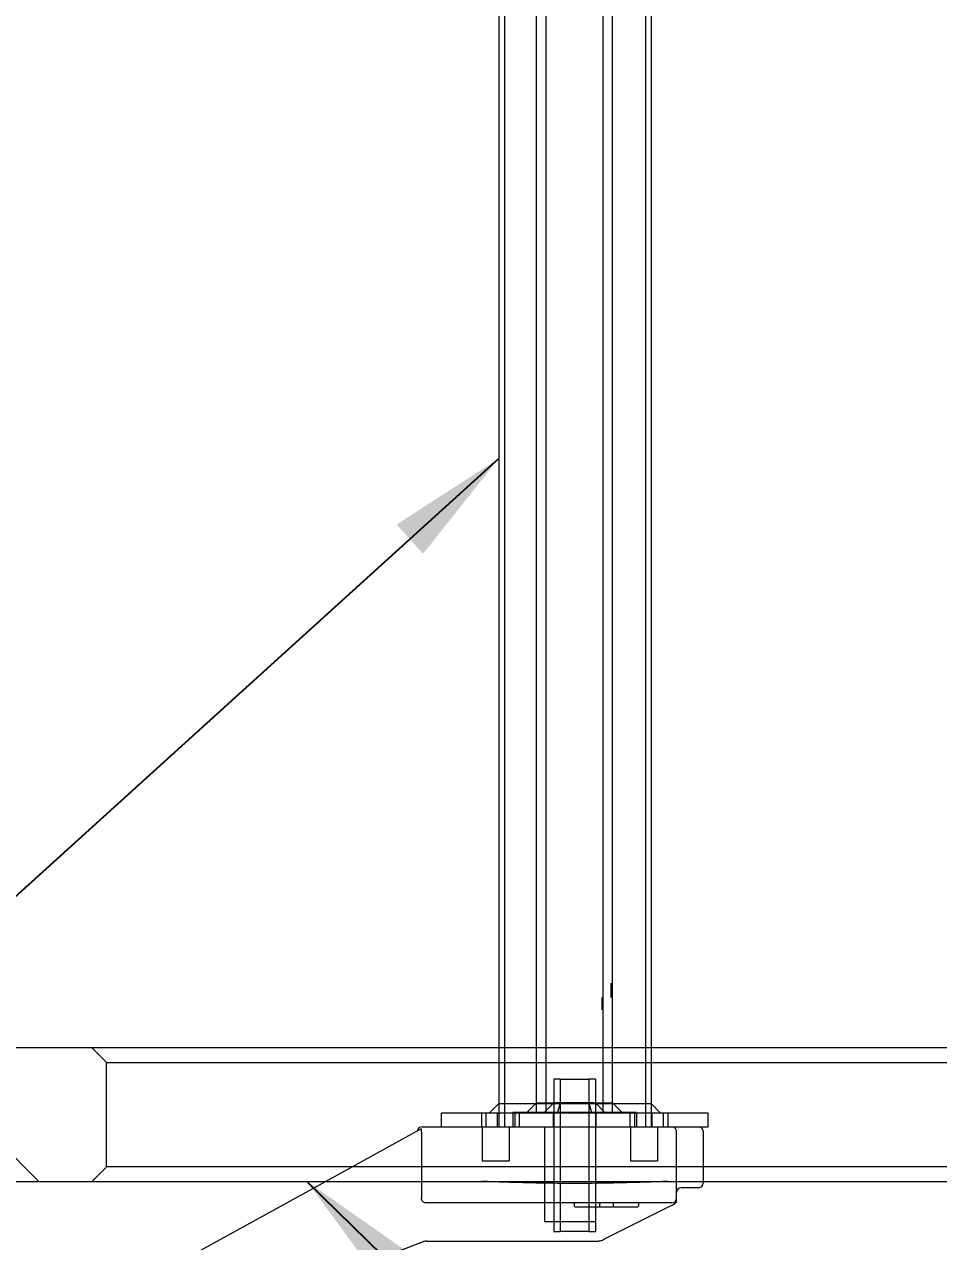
# Model space of a CAD drawing. Header units: inches. Extents: x 20 to 536, y 8 to 344.
# Drawn here: x 250.23 to 262.23, y 218.31 to 234.28 of the extents above; entities that cross this region are included whole.
import ezdxf

# ---------------------------------------------------------------- set-up
doc = ezdxf.new("R2010")
doc.units = ezdxf.units.IN
doc.header["$LTSCALE"] = 16
doc.header["$MEASUREMENT"] = 0
doc.linetypes.add('DASHED', pattern=[0.2067, 0.1654, -0.0413])
for name, color, linetype, lineweight in [('Dimension (ANSI)', 7, 'Continuous', 25), ('Hatch', 7, 'Continuous', 18), ('Hidden', 7, 'DASHED', 18), ('Symbol', 7, 'Continuous', 25), ('Visible', 7, 'Continuous', 18)]:
    doc.layers.add(name, color=color, linetype=linetype, lineweight=lineweight)
doc.styles.add('Standard D-E', font='arial.ttf')
doc.dimstyles.new('Default D-E$7', dxfattribs={"dimscale": 16, "dimtxt": 0.15, "dimasz": 0.098425, "dimexe": 0.125, "dimexo": 0.0625, "dimgap": 0.031496, "dimtad": 0, "dimtih": 1, "dimtoh": 1, "dimrnd": 1e-08, "dimzin": 4, "dimdsep": 46, "dimtxsty": 'Standard D-E', "dimcen": 0.09, "dimdle": 0.393701, "dimclrd": 256, "dimclre": 256, "dimclrt": 256, "dimadec": 0, "dimazin": 1, "dimtfac": 1, "dimtofl": 0, "dimtmove": 0, "dimatfit": 3, "dimfxl": 1, "dimtolj": 1, "dimtzin": 4, "dimlwd": -1, "dimlwe": -1, "dimarcsym": 0})
doc.dimstyles.new('in [mm] D-E NeptuneBenson', dxfattribs={"dimscale": 16, "dimtxt": 0.15, "dimasz": 0.098425, "dimexe": 0.125, "dimexo": 0.063, "dimgap": 0.031496, "dimtad": 0, "dimtih": 1, "dimtoh": 1, "dimdec": 4, "dimrnd": 1e-08, "dimzin": 3, "dimdsep": 46, "dimlunit": 5, "dimtxsty": 'Standard D-E', "dimcen": 0.09, "dimdle": 0.393701, "dimclrd": 256, "dimclre": 256, "dimclrt": 256, "dimadec": 1, "dimazin": 1, "dimtfac": 1, "dimtofl": 0, "dimtmove": 0, "dimatfit": 3, "dimfxl": 1, "dimfrac": 1, "dimtolj": 1, "dimtzin": 4, "dimlwd": -1, "dimlwe": -1, "dimarcsym": 0})

# ---------------------------------------------------------------- blocks, each defined once
blk = doc.blocks.new('*D30')
at = {"layer": 'Defpoints', "color": 0, "transparency": 16777216}
for p in [(277.001, 271.967), (204.27, 255.334), (232.175, 227.428)]:
    blk.add_point(p, dxfattribs=at)
at = {"layer": 'Dimension (ANSI)', "transparency": 16777216}
for p, q in [((276.289, 272.68), (247.538, 301.431)), ((247.838, 298.903), (233.398, 284.463)), ((205.383, 256.448), (219.823, 270.888)), ((231.462, 228.141), (202.855, 256.748))]:
    blk.add_line(p, q, dxfattribs=at)
for points in [[(247.653, 299.089), (248.024, 298.717), (248.952, 300.017)], [(205.197, 256.633), (205.569, 256.262), (204.27, 255.334)]]:
    blk.add_solid(points, dxfattribs=at)
at = {"layer": 'Dimension (ANSI)', "transparency": 16777216, "char_height": 2.4, "attachment_point": 5, "rotation": 45, "style": 'Standard D-E'}
for s, insert in [('\\A1; 63{\\H1x;\\S3#16;} in', (224.506, 279.78)), ('\\A1;[1605.0 mm]', (228.055, 276.231))]:
    blk.add_mtext(s, dxfattribs=dict(at, insert=insert))

msp = doc.modelspace()

# ---------------------------------------------------------------- hatches: boundary and pattern name
at = {"layer": 'Hatch'}
h = msp.add_hatch(dxfattribs=at)
h.set_pattern_fill('ANSI31', color=256, scale=16, angle=90.0002, style=0)
edge = h.paths.add_edge_path()
edge.add_line((251.311177, 220.66194), (251.121116, 220.85194))
edge.add_line((251.121116, 220.85194), (248.150494, 220.85194))
edge.add_line((248.150494, 220.85194), (247.960467, 220.66194))
edge.add_line((247.960467, 220.66194), (247.960467, 219.10194))
edge.add_line((247.960467, 219.10194), (249.277675, 219.10194))
edge.add_line((249.277675, 219.10194), (249.277675, 220.60194))
edge.add_spline(control_points=[(249.277675, 220.60194), (249.584165, 220.765785), (249.890656, 220.60194)], knot_values=[0, 0, 0, 1.658524968, 1.658524968, 1.658524968], weights=[1, 2.190342221, 1], degree=2, periodic=0)
edge.add_line((249.890656, 220.60194), (249.890656, 219.10194))
edge.add_line((249.890656, 219.10194), (251.121116, 219.10194))
edge.add_line((251.121116, 219.10194), (251.311177, 219.29194))
edge.add_line((251.311177, 219.29194), (251.311177, 220.66194))

# ---------------------------------------------------------------- linework, layer by layer
at = {"layer": 'Hidden', "linetype": 'Continuous', "lineweight": 18}
for p, q in [((256.459165, 239.819066), (256.459165, 219.819066)), ((256.533865, 239.819066), (256.533865, 219.819066)), ((258.384465, 239.819066), (258.384465, 219.819066)), ((258.459165, 239.819066), (258.459165, 219.819066)), ((256.954756, 220.006066), (256.954756, 239.631566)), ((257.079756, 220.006066), (257.079756, 239.631566)), ((257.829756, 220.006066), (257.829756, 239.631566)), ((257.954756, 220.006066), (257.954756, 239.631566)), ((257.182256, 220.443566), (257.182256, 218.443566)), ((257.26686, 220.443566), (257.182256, 220.443566)), ((257.26686, 220.443566), (257.26686, 218.443566)), ((257.26686, 220.443566), (257.642651, 220.443566)), ((257.642651, 220.443566), (257.642651, 218.443566)), ((257.727256, 220.443566), (257.642651, 220.443566)), ((257.727256, 220.443566), (257.727256, 219.819066)), ((256.459165, 220.123366), (256.334165, 219.998366)), ((256.459165, 220.123366), (258.187247, 220.123366)), ((256.459165, 220.123366), (256.459165, 219.998366)), ((256.954756, 220.131066), (256.829756, 220.006066)), ((256.954756, 220.006066), (256.954756, 220.131066)), ((256.954756, 220.131066), (257.204756, 220.131066)), ((257.182256, 220.131066), (257.057256, 220.006066)), ((257.182256, 220.131066), (257.182256, 220.006066)), ((257.704756, 220.131066), (257.204756, 220.131066)), ((257.26686, 220.131066), (257.231306, 220.006066)), ((257.26686, 220.131066), (257.26686, 220.006066)), ((257.642651, 220.131066), (257.642651, 220.006066)), ((257.642651, 220.131066), (257.678206, 220.006066)), ((257.704756, 220.131066), (257.954756, 220.131066)), ((257.727256, 220.131066), (257.727256, 220.006066)), ((257.727256, 220.131066), (257.852256, 220.006066)), ((257.954756, 220.006066), (257.954756, 220.131066)), ((257.954756, 220.131066), (258.079756, 220.006066)), ((258.187247, 220.123366), (258.459165, 220.123366)), ((258.459165, 220.123366), (258.459165, 219.998366)), ((258.459165, 220.123366), (258.584165, 219.998366)), ((259.209165, 219.998366), (255.709165, 219.998366)), ((255.709165, 219.819066), (255.709165, 219.998366)), ((256.235663, 219.819066), (256.235663, 219.998366)), ((256.294438, 219.819066), (256.294438, 219.998366)), ((256.444165, 219.819066), (256.444165, 219.998366)), ((258.267256, 220.006066), (256.642256, 220.006066)), ((256.642256, 220.006066), (256.642256, 219.818566)), ((256.673163, 219.819066), (256.673163, 219.998366)), ((256.731938, 219.819066), (256.731938, 219.998366)), ((257.174756, 220.006066), (257.174756, 219.818566)), ((257.734756, 220.006066), (257.734756, 219.818566)), ((258.186392, 219.819066), (258.186392, 219.998366)), ((258.245168, 219.819066), (258.245168, 219.998366)), ((258.267256, 220.006066), (258.267256, 219.818566)), ((258.474165, 219.819066), (258.474165, 219.998366)), ((258.623892, 219.819066), (258.623892, 219.998366)), ((258.682668, 219.819066), (258.682668, 219.998366)), ((259.209165, 219.819066), (259.209165, 219.998366)), ((255.439894, 219.789978), (254.189517, 219.10194)), ((255.452756, 219.819066), (258.711956, 219.819066)), ((256.241363, 219.819066), (256.241363, 219.369066)), ((256.595363, 219.819066), (256.595363, 219.369066)), ((256.642256, 219.818566), (258.267256, 219.818566)), ((257.058256, 219.819066), (257.058256, 218.569066)), ((257.727256, 219.819066), (257.727256, 218.569066)), ((258.190149, 219.819066), (258.190149, 219.369066)), ((258.544149, 219.819066), (258.544149, 219.369066)), ((258.711956, 219.819066), (258.732756, 219.819066)), ((258.732756, 219.819066), (259.209165, 219.819066)), ((258.792756, 219.10194), (258.792756, 219.759066)), ((259.142756, 219.759066), (259.142756, 219.10194)), ((255.444038, 219.723774), (255.444038, 219.10194)), ((256.241363, 219.369066), (256.595363, 219.369066)), ((258.190149, 219.369066), (258.544149, 219.369066)), ((257.785096, 218.779066), (257.785096, 218.809066)), ((258.766267, 218.805822), (258.766265, 218.805821)), ((257.727256, 218.569066), (257.058256, 218.569066)), ((257.727256, 218.569066), (257.727256, 218.443566)), ((257.182256, 218.443566), (257.26686, 218.443566)), ((257.642651, 218.443566), (257.26686, 218.443566)), ((257.642651, 218.443566), (257.727256, 218.443566))]:
    msp.add_line(p, q, dxfattribs=at)
for centre, radius, start, end in [((255.452756, 219.759066), 0.06, 90, 175.1309829), ((258.732756, 219.759066), 0.06, 0, 90), ((259.082756, 219.759066), 0.06, 0, 90), ((257.795096, 218.809066), 0.01, 90, 180), ((257.775096, 218.779066), 0.01, 270, 0)]:
    msp.add_arc(centre, radius, start, end, dxfattribs=at)
for points, knots in [([(255.439894, 219.789978), (255.440674, 219.790413), (255.441235, 219.790526), (255.442311, 219.790289), (255.442568, 219.789515), (255.442613, 219.786023), (255.441939, 219.782246), (255.44112, 219.772475), (255.440989, 219.766152), (255.441936, 219.759066)], [-2.5228002493, -2.5228002493, -2.5228002493, -2.5228002493, -2.493582986, -2.493582986, -2.4433706275, -2.4433706275, -2.3553185183, -2.3553185183, -2.2602426924, -2.2602426924, -2.2602426924, -2.2602426924]), ([(255.441936, 219.759066), (255.442368, 219.755831), (255.44274, 219.75237), (255.443724, 219.740694), (255.444038, 219.731921), (255.444038, 219.723774)], [0.40630894374, 0.40630894374, 0.40630894374, 0.40630894374, 0.43386006597, 0.43386006597, 0.49593751125, 0.49593751125, 0.49593751125, 0.49593751125])]:
    msp.add_open_spline(points, degree=3, knots=knots, dxfattribs=at)
at = {"layer": 'Visible', "linetype": 'Continuous', "lineweight": 18}
for p, q in [((257.935236, 221.51194), (257.935236, 221.69994)), ((257.817736, 221.35194), (257.817736, 221.51194)), ((251.121116, 220.85194), (248.150494, 220.85194)), ((263.797214, 220.85194), (251.121116, 220.85194)), ((251.311177, 219.29194), (251.311177, 220.66194)), ((251.311177, 220.66194), (263.607154, 220.66194)), ((263.607154, 219.29194), (251.311177, 219.29194)), ((249.890656, 219.10194), (251.121116, 219.10194)), ((254.189517, 219.10194), (250.795897, 217.234551)), ((251.121116, 219.10194), (263.797214, 219.10194)), ((255.444038, 219.10194), (255.444038, 218.879066)), ((258.792756, 218.879066), (258.792756, 219.10194)), ((259.082756, 219.019066), (258.852756, 219.019066)), ((259.142756, 219.10194), (259.142756, 219.079066)), ((258.711956, 218.819066), (255.505668, 218.819066)), ((257.451099, 218.809066), (257.451099, 218.779066)), ((257.960307, 218.809066), (257.960307, 218.779066)), ((258.294303, 218.809066), (258.294303, 218.779066)), ((258.732756, 218.819066), (258.711956, 218.819066)), ((258.735242, 218.790309), (258.75496, 218.800168)), ((258.75496, 218.800168), (258.766265, 218.805821)), ((258.792756, 218.847269), (258.792756, 218.879066)), ((257.461099, 218.769066), (257.611373, 218.769066)), ((257.611373, 218.769066), (257.624198, 218.769066)), ((257.624198, 218.769066), (257.963132, 218.769066)), ((257.849556, 218.347466), (258.721202, 218.783289)), ((257.963132, 218.769066), (257.970307, 218.769066)), ((257.970307, 218.769066), (258.284303, 218.769066)), ((258.721202, 218.783289), (258.735242, 218.790309)), ((255.515759, 218.319066), (257.763247, 218.319066)), ((257.819149, 218.332262), (257.849556, 218.347466)), ((250.789252, 216.527255), (255.47126, 218.310877))]:
    msp.add_line(p, q, dxfattribs=at)
for centre, radius, start, end in [((257.459165, 246.82694), 27.5, 289.17052, 132.0080448), ((257.459165, 246.82694), 27.19, 287.1930056, 133.1606513), ((258.852756, 218.959066), 0.06, 90, 180), ((259.082756, 219.079066), 0.06, 270, 0), ((257.441099, 218.809066), 0.01, 0, 90), ((257.950307, 218.809066), 0.01, 0, 90), ((258.304303, 218.809066), 0.01, 90, 180), ((258.732756, 218.879066), 0.06, 270, 0), ((257.461099, 218.779066), 0.01, 180, 270), ((257.970307, 218.779066), 0.01, 180, 270), ((258.284303, 218.779066), 0.01, 270, 0), ((255.515759, 218.194066), 0.125, 90, 110.854458), ((257.763247, 218.444066), 0.125, 270, 296.5650512)]:
    msp.add_arc(centre, radius, start, end, dxfattribs=at)
for points, weights in [([(251.311177, 220.66194), (251.217592, 220.755494), (251.121116, 220.85194)], [1, 1.00011580154, 1]), ([(251.121116, 219.10194), (251.217592, 219.198386), (251.311177, 219.29194)], [1, 1.00011579887, 1])]:
    msp.add_rational_spline(points, weights, degree=2, dxfattribs=at)
for points, knots in [([(258.683592, 219.101945), (258.579875, 219.097363), (258.476244, 219.093366), (258.065505, 219.079837), (257.759947, 219.074916), (257.158383, 219.074916), (256.852826, 219.079837), (256.442086, 219.093366), (256.338455, 219.097363), (256.234738, 219.101945)], [33.61747078, 33.61747078, 33.61747078, 33.61747078, 34.388893637, 34.388893637, 36.680851737, 36.680851737, 38.972809836, 38.972809836, 39.744232693, 39.744232693, 39.744232693, 39.744232693]), ([(255.505668, 218.819066), (255.497992, 218.819066), (255.48895, 218.820828), (255.474836, 218.826583), (255.467242, 218.831557), (255.456547, 218.842083), (255.451519, 218.849461), (255.445789, 218.863089), (255.444038, 218.871724), (255.444038, 218.879066)], [0.6867161973, 0.6867161973, 0.6867161973, 0.6867161973, 0.7452113325, 0.7452113325, 0.8028585154, 0.8028585154, 0.8595568244, 0.8595568244, 0.9155047418, 0.9155047418, 0.9155047418, 0.9155047418]), ([(258.766267, 218.805822), (258.766343, 218.805859), (258.766418, 218.805897), (258.769816, 218.807607), (258.775291, 218.810514), (258.780435, 218.815408)], [-0.00064885071, -0.00064885071, -0.00064885071, -0.00064885071, 0, 0, 0.02871512002, 0.02871512002, 0.02871512002, 0.02871512002]), ([(258.780435, 218.815408), (258.785455, 218.820184), (258.78813, 218.825), (258.79069, 218.831022), (258.791464, 218.833512), (258.792494, 218.838603), (258.792754, 218.841185), (258.792755, 218.843787)], [0, 0, 0, 0, 0.0554026382, 0.0554026382, 0.091701074, 0.091701074, 0.1274278989, 0.1274278989, 0.1274278989, 0.1274278989])]:
    msp.add_open_spline(points, degree=3, knots=knots, dxfattribs=at)
msp.add_open_spline([(258.792756, 218.847269), (258.792756, 218.846094), (258.792756, 218.844932), (258.792755, 218.843787)], degree=3, dxfattribs=at)

# ---------------------------------------------------------------- dimensions: what is measured, and where the dimension line sits
at = {"layer": 'Dimension (ANSI)'}
dim = msp.add_linear_dim(base=(204.269513, 255.334157), p1=(277.001446, 271.967093), p2=(232.175177, 227.428493), angle=225, text=' <> in\\X[1605.0 mm]', dimstyle='in [mm] D-E NeptuneBenson', override={"dimgap": 0.031496, "dimtih": 0, "dimtoh": 0, "dimdec": 4, "dimpost": '', "dimtol": 0, "dimlim": 0, "dimtp": 0, "dimtm": 0, "dimtdec": 2, "dimatfit": 1}, dxfattribs=at)
dim.commit()
dim.dimension.update_dxf_attribs({"geometry": '*D30', "text_midpoint": (226.610731, 277.675374), "dimtype": 160})

# ---------------------------------------------------------------- leaders
at = {"layer": 'Symbol', "annotation_type": 0, "has_hookline": 1}
for points, hookline_direction, text_width in [([(256.459165, 228.584927), (242.942799, 216.339922), (241.367996, 216.339922)], 1, 46.042021), ([(253.940929, 219.10194), (260.122196, 213.057724), (261.696999, 213.057724)], 0, 32.38363)]:
    msp.add_leader(points, dimstyle='Default D-E$7', override={"dimtad": 0}, dxfattribs=dict(at, hookline_direction=hookline_direction, text_width=text_width))

doc.saveas('drawing.dxf')
